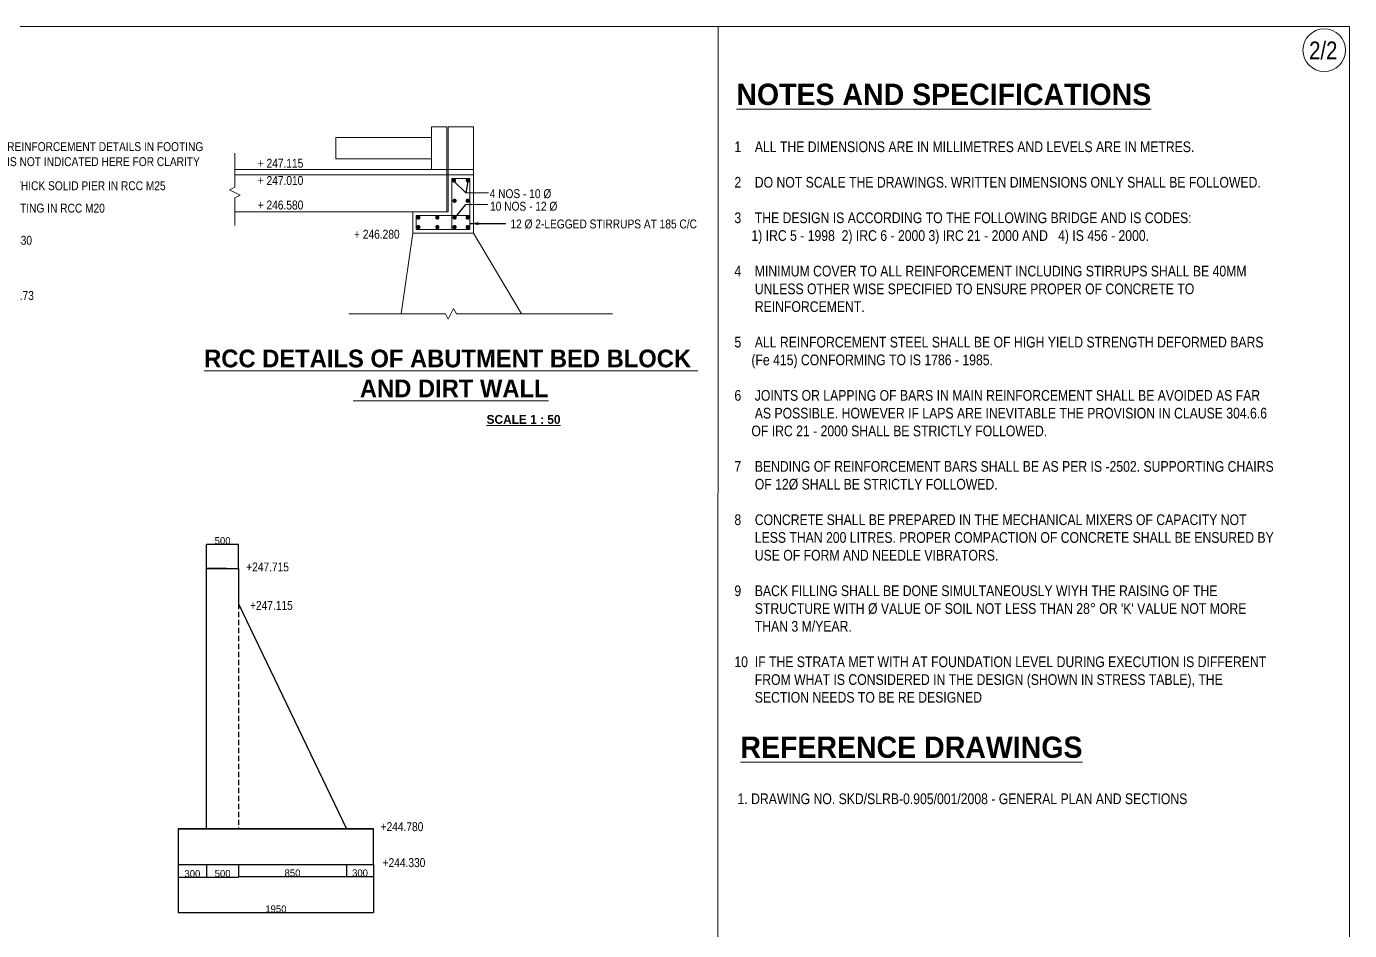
# Model space of a CAD drawing. Header units: millimetres. Extents: x 524347 to 595049, y -38310 to 9223.
# Drawn here: x 557807 to 595049, y -16236 to 9223 of the extents above; entities that cross this region are included whole.
import ezdxf
from ezdxf.enums import TextEntityAlignment as Align

# ---------------------------------------------------------------- set-up
doc = ezdxf.new("R2010")
doc.units = ezdxf.units.MM
doc.header["$LTSCALE"] = 300
doc.header["$MEASUREMENT"] = 0
doc.linetypes.add('DASHED', pattern=[0.75, 0.5, -0.25])
doc.layers.add('DWG TEXT', color=3, linetype='Continuous', lineweight=25)
doc.layers.add('elevations', color=7, linetype='Continuous', lineweight=25)
doc.layers.add('MAIN', color=7, linetype='Continuous')
doc.styles.add('ARIAL NARROW', font='ARIALN.TTF', dxfattribs={"height": 250})
doc.styles.add('arn', font='ARIALN.TTF')
doc.styles.add('CITYBLUEPR', font='cityb___.ttf')
doc.dimstyles.new('ISO-25', dxfattribs={"dimtxt": 2.5, "dimasz": 2.5, "dimexe": 1.25, "dimexo": 0.625, "dimtad": 1, "dimdec": 0, "dimtxsty": 'Standard', "dimblk": 'OBLIQUE', "dimcen": 2.5, "dimdle": 1.25, "dimclrd": 6, "dimadec": 0, "dimazin": 0, "dimtfac": 1, "dimtdec": 0, "dimtmove": 0, "dimatfit": 3, "dimfxl": 1, "dimarcsym": 0})
doc.dimstyles.new('STANDARD$7', dxfattribs={"dimtxt": 2, "dimasz": 2, "dimexe": 1.25, "dimexo": 0.625, "dimtad": 1, "dimdec": 0, "dimlfac": 0.5, "dimdsep": 46, "dimtxsty": 'ARIAL NARROW', "dimcen": 2.5, "dimdle": 0.1, "dimse1": 1, "dimse2": 1, "dimadec": 0, "dimazin": 0, "dimtfac": 1, "dimtdec": 0, "dimtmove": 0, "dimatfit": 3, "dimfxl": 1, "dimtolj": 1, "dimtzin": 0, "dimarcsym": 0})

# ---------------------------------------------------------------- blocks, each defined once
blk = doc.blocks.new('_Oblique')
at = {"color": 0, "linetype": 'ByBlock', "lineweight": -2}
blk.add_line((-0.5, -0.5), (0.5, 0.5), dxfattribs=at)
blk = doc.blocks.new('*D113')
at = {"layer": 'Defpoints', "color": 0, "linetype": 'ByBlock', "lineweight": 9, "transparency": 16777216}
for p in [(563778, -5360), (562878, -6038), (563778, -6038)]:
    blk.add_point(p, dxfattribs=at)
at = {"layer": 'DWG TEXT', "color": 6, "linetype": 'ByBlock', "lineweight": -2, "transparency": 16777216}
blk.add_line((562877, -5360), (563780, -5360), dxfattribs=at)
at = {"layer": 'DWG TEXT', "color": 0, "linetype": 'ByBlock', "lineweight": -2, "transparency": 16777216}
for p, q in [((562878, -6038), (562878, -5358)), ((563778, -6038), (563778, -5358))]:
    blk.add_line(p, q, dxfattribs=at)
at = {"layer": 'DWG TEXT', "color": 6, "linetype": 'ByBlock', "lineweight": -2, "transparency": 16777216, "xscale": 2.5, "yscale": 2.5, "zscale": 2.5, "rotation": 180}
blk.add_blockref('_Oblique', (562878, -5360), dxfattribs=at)
at = {"layer": 'DWG TEXT', "color": 6, "linetype": 'ByBlock', "lineweight": -2, "transparency": 16777216, "xscale": 2.5, "yscale": 2.5, "zscale": 2.5}
blk.add_blockref('_Oblique', (563778, -5360), dxfattribs=at)
at = {"layer": 'DWG TEXT', "color": 0, "linetype": 'ByBlock', "transparency": 16777216, "insert": (563328, -5259), "char_height": 2.5, "attachment_point": 5}
blk.add_mtext('{\\H80x;500}', dxfattribs=at)
blk = doc.blocks.new('*D114')
at = {"layer": 'Defpoints', "color": 0, "linetype": 'ByBlock', "lineweight": 9, "transparency": 16777216}
for p in [(562078, -14372), (567578, -14372), (567578, -15730)]:
    blk.add_point(p, dxfattribs=at)
at = {"layer": 'DWG TEXT', "color": 0, "linetype": 'ByBlock', "lineweight": -2, "transparency": 16777216}
for p, q in [((562078, -14373), (562078, -15731)), ((567578, -14373), (567578, -15731))]:
    blk.add_line(p, q, dxfattribs=at)
at = {"layer": 'DWG TEXT', "color": 6, "linetype": 'ByBlock', "lineweight": -2, "transparency": 16777216}
blk.add_line((562077, -15730), (567580, -15730), dxfattribs=at)
at = {"layer": 'DWG TEXT', "color": 6, "linetype": 'ByBlock', "lineweight": -2, "transparency": 16777216, "xscale": 2.5, "yscale": 2.5, "zscale": 2.5, "rotation": 180}
blk.add_blockref('_Oblique', (562078, -15730), dxfattribs=at)
at = {"layer": 'DWG TEXT', "color": 6, "linetype": 'ByBlock', "lineweight": -2, "transparency": 16777216, "xscale": 2.5, "yscale": 2.5, "zscale": 2.5}
blk.add_blockref('_Oblique', (567578, -15730), dxfattribs=at)
at = {"layer": 'DWG TEXT', "color": 0, "linetype": 'ByBlock', "transparency": 16777216, "insert": (564828, -15629), "char_height": 200, "attachment_point": 5}
blk.add_mtext('1950', dxfattribs=at)
blk = doc.blocks.new('*D115')
at = {"layer": 'Defpoints', "color": 0, "linetype": 'ByBlock', "lineweight": 9, "transparency": 16777216}
for p in [(562078, -14372), (562878, -14372), (562878, -14737)]:
    blk.add_point(p, dxfattribs=at)
at = {"layer": 'DWG TEXT', "color": 0, "linetype": 'ByBlock', "lineweight": -2, "transparency": 16777216}
for p, q in [((562078, -14373), (562078, -14738)), ((562878, -14373), (562878, -14738))]:
    blk.add_line(p, q, dxfattribs=at)
at = {"layer": 'DWG TEXT', "color": 6, "linetype": 'ByBlock', "lineweight": -2, "transparency": 16777216}
blk.add_line((562077, -14737), (562880, -14737), dxfattribs=at)
at = {"layer": 'DWG TEXT', "color": 6, "linetype": 'ByBlock', "lineweight": -2, "transparency": 16777216, "xscale": 2.5, "yscale": 2.5, "zscale": 2.5, "rotation": 180}
blk.add_blockref('_Oblique', (562078, -14737), dxfattribs=at)
at = {"layer": 'DWG TEXT', "color": 6, "linetype": 'ByBlock', "lineweight": -2, "transparency": 16777216, "xscale": 2.5, "yscale": 2.5, "zscale": 2.5}
blk.add_blockref('_Oblique', (562878, -14737), dxfattribs=at)
at = {"layer": 'DWG TEXT', "color": 0, "linetype": 'ByBlock', "transparency": 16777216, "insert": (562478, -14636), "char_height": 200, "attachment_point": 5}
blk.add_mtext('300', dxfattribs=at)
blk = doc.blocks.new('*D116')
at = {"layer": 'Defpoints', "color": 0, "linetype": 'ByBlock', "lineweight": 9, "transparency": 16777216}
for p in [(566814, -14372), (567578, -14372), (567578, -14717)]:
    blk.add_point(p, dxfattribs=at)
at = {"layer": 'DWG TEXT', "color": 0, "linetype": 'ByBlock', "lineweight": -2, "transparency": 16777216}
for p, q in [((566814, -14373), (566814, -14718)), ((567578, -14373), (567578, -14718))]:
    blk.add_line(p, q, dxfattribs=at)
at = {"layer": 'DWG TEXT', "color": 6, "linetype": 'ByBlock', "lineweight": -2, "transparency": 16777216}
blk.add_line((566813, -14717), (567580, -14717), dxfattribs=at)
at = {"layer": 'DWG TEXT', "color": 6, "linetype": 'ByBlock', "lineweight": -2, "transparency": 16777216, "xscale": 2.5, "yscale": 2.5, "zscale": 2.5, "rotation": 180}
blk.add_blockref('_Oblique', (566814, -14717), dxfattribs=at)
at = {"layer": 'DWG TEXT', "color": 6, "linetype": 'ByBlock', "lineweight": -2, "transparency": 16777216, "xscale": 2.5, "yscale": 2.5, "zscale": 2.5}
blk.add_blockref('_Oblique', (567578, -14717), dxfattribs=at)
at = {"layer": 'DWG TEXT', "color": 0, "linetype": 'ByBlock', "transparency": 16777216, "insert": (567196, -14616), "char_height": 200, "attachment_point": 5}
blk.add_mtext('300', dxfattribs=at)
blk = doc.blocks.new('*D111')
at = {"layer": 'Defpoints', "color": 0, "linetype": 'ByBlock', "lineweight": 9, "transparency": 16777216}
for p in [(562878, -14372), (563778, -14372), (563778, -14732)]:
    blk.add_point(p, dxfattribs=at)
at = {"layer": 'DWG TEXT', "color": 0, "linetype": 'ByBlock', "lineweight": -2, "transparency": 16777216}
for p, q in [((562878, -14373), (562878, -14734)), ((563778, -14373), (563778, -14734))]:
    blk.add_line(p, q, dxfattribs=at)
at = {"layer": 'DWG TEXT', "color": 6, "linetype": 'ByBlock', "lineweight": -2, "transparency": 16777216}
blk.add_line((562877, -14732), (563780, -14732), dxfattribs=at)
at = {"layer": 'DWG TEXT', "color": 6, "linetype": 'ByBlock', "lineweight": -2, "transparency": 16777216, "xscale": 2.5, "yscale": 2.5, "zscale": 2.5, "rotation": 180}
blk.add_blockref('_Oblique', (562878, -14732), dxfattribs=at)
at = {"layer": 'DWG TEXT', "color": 6, "linetype": 'ByBlock', "lineweight": -2, "transparency": 16777216, "xscale": 2.5, "yscale": 2.5, "zscale": 2.5}
blk.add_blockref('_Oblique', (563778, -14732), dxfattribs=at)
at = {"layer": 'DWG TEXT', "color": 0, "linetype": 'ByBlock', "transparency": 16777216, "insert": (563328, -14632), "char_height": 200, "attachment_point": 5}
blk.add_mtext('500', dxfattribs=at)
blk = doc.blocks.new('*D112')
at = {"layer": 'Defpoints', "color": 0, "linetype": 'ByBlock', "lineweight": 9, "transparency": 16777216}
for p in [(563778, -14372), (566814, -14372), (566814, -14717)]:
    blk.add_point(p, dxfattribs=at)
at = {"layer": 'DWG TEXT', "color": 0, "linetype": 'ByBlock', "lineweight": -2, "transparency": 16777216}
for p, q in [((563778, -14373), (563778, -14718)), ((566814, -14373), (566814, -14718))]:
    blk.add_line(p, q, dxfattribs=at)
at = {"layer": 'DWG TEXT', "color": 6, "linetype": 'ByBlock', "lineweight": -2, "transparency": 16777216}
blk.add_line((563777, -14717), (566816, -14717), dxfattribs=at)
at = {"layer": 'DWG TEXT', "color": 6, "linetype": 'ByBlock', "lineweight": -2, "transparency": 16777216, "xscale": 2.5, "yscale": 2.5, "zscale": 2.5, "rotation": 180}
blk.add_blockref('_Oblique', (563778, -14717), dxfattribs=at)
at = {"layer": 'DWG TEXT', "color": 6, "linetype": 'ByBlock', "lineweight": -2, "transparency": 16777216, "xscale": 2.5, "yscale": 2.5, "zscale": 2.5}
blk.add_blockref('_Oblique', (566814, -14717), dxfattribs=at)
at = {"layer": 'DWG TEXT', "color": 0, "linetype": 'ByBlock', "transparency": 16777216, "insert": (565296, -14616), "char_height": 200, "attachment_point": 5}
blk.add_mtext('850', dxfattribs=at)

msp = doc.modelspace()

# ---------------------------------------------------------------- linework, layer by layer
at = {"layer": 'DWG TEXT', "color": 0, "linetype": 'ByBlock'}
for p, q in [((562878.5, -13372), (562878.5, -6038.5)), ((563441.4, -6038.5), (562878.5, -6038.5)), ((562878.5, -6038.5), (563778.5, -6038.5)), ((563778.5, -6038.5), (563778.5, -7038.5)), ((563778.5, -7038.5), (563778.5, -7038.5)), ((563778.5, -7038.5), (566814.3, -13372)), ((567578.4, -13372), (562078.5, -13372)), ((562078.5, -13372), (562078.5, -14372)), ((562078.5, -13372), (562578.5, -13372)), ((562578.5, -13372), (562078.5, -13372)), ((562078.5, -13372), (562578.5, -13372)), ((562078.5, -13372), (562078.5, -13372)), ((562078.5, -13372), (562078.5, -13372)), ((562078.5, -13372), (567578.4, -13372)), ((562078.5, -13372), (562878.5, -13372)), ((562578.5, -13372), (562578.5, -13372)), ((562878.5, -13372), (562878.5, -13372)), ((567578.4, -13872), (567578.4, -13372)), ((567578.4, -14372), (567578.4, -13872)), ((562078.5, -14372), (567578.4, -14372))]:
    msp.add_line(p, q, dxfattribs=at)
at = {"layer": 'DWG TEXT', "color": 0, "linetype": 'DASHED'}
msp.add_line((563778.5, -7038.5), (563778.5, -13372), dxfattribs=at)
at = {"layer": 'MAIN', "color": 0, "lineweight": 9}
for p, q in [((524346.8, 9222.5), (595048.7, 9222.5)), ((577281.4, 9222.5), (577254.4, -38309.6)), ((595048.7, 9222.5), (595048.7, -38309.6)), ((569208.2, 6391.4), (569638, 6391.4)), ((569208.2, 5192), (569208.2, 6391.4)), ((569638, 5192), (569638, 6391.4)), ((569678, 5192), (569678, 6391.4)), ((569678, 6391.4), (570390, 6391.4)), ((569877.9, 6391.4), (569678, 6391.4)), ((569877.9, 6391.4), (570190.1, 6391.4)), ((570190.1, 6391.4), (570390, 6391.4)), ((570390, 5192), (570390, 6391.4)), ((563671, 4701.2), (563671, 5656.8)), ((570390, 5192), (570390, 5891.7)), ((563681, 5192), (564680.5, 5192)), ((563681, 5042.1), (564680.5, 5042.1)), ((570390, 5192), (564680.5, 5192)), ((570390, 5042.1), (564680.5, 5042.1)), ((569638, 4002.6), (569638, 5192)), ((569678, 4002.6), (569678, 5192)), ((569778, 4941.6), (569778.5, 4942.1)), ((569778, 3502.9), (569778, 4941.6)), ((570289.5, 4942.1), (569778.5, 4942.1)), ((570289.5, 4942.1), (570290, 4941.6)), ((570290, 3503.4), (570290, 4941.6)), ((570390, 3402.9), (570390, 5192)), ((570390, 3402.9), (570390, 5192)), ((563519.3, 4623.9), (563671, 4701.2)), ((563822.6, 4469.4), (563519.3, 4623.9)), ((563822.6, 4469.2), (563670.9, 4392)), ((570170.4, 4539.1), (570809.9, 4539.1)), ((563670.9, 4392), (563670.9, 3621.1)), ((570173.9, 4208.7), (570792.9, 4208.7)), ((568678.5, 4002.6), (563681, 4002.6)), ((568678.5, 3402.9), (568678.5, 4002.6)), ((569678, 4002.6), (568678.5, 4002.6)), ((568779, 3902.6), (568778.5, 3902.1)), ((568778.5, 3503.4), (568778.5, 3902.1)), ((570290, 3902.6), (568779, 3902.6)), ((568354.3, 1128.2), (568679.2, 3402.9)), ((570390, 3402.9), (568678.5, 3402.9)), ((568779, 3502.9), (568778.5, 3503.4)), ((570289.5, 3502.9), (568779, 3502.9)), ((570289.5, 3502.9), (570290, 3503.4)), ((571744.8, 1128.1), (570390.7, 3402.9)), ((569597.8, 1128.2), (566885.4, 1128.2)), ((569675, 976.5), (569597.8, 1128.2)), ((569675.2, 976.5), (569829.7, 1279.7)), ((569829.7, 1279.7), (569907, 1128.1)), ((569907, 1128.1), (574300.4, 1128.1))]:
    msp.add_line(p, q, dxfattribs=at)
msp.add_lwpolyline([(569208.2, 6091.6), (566515.6, 6091.6), (566515.6, 5491.9), (569208.2, 5491.9)], close=True, dxfattribs=at)
at = {"layer": 'MAIN', "color": 0, "lineweight": 9, "const_width": 60}
for points in [[(569808.6, 4885.6, -1), (569868.6, 4885.6, -1)], [(570200.6, 4885.6, -1), (570260.6, 4885.6, -1)], [(569827.1, 4314.6, -1), (569887.1, 4314.6, -1)], [(570195.1, 4314.6, -1), (570255.1, 4314.6, -1)], [(568808.6, 3841.6, -1), (568868.6, 3841.6, -1)], [(569342.6, 3841.6, -1), (569402.6, 3841.6, -1)], [(569827.1, 3841.6, -1), (569887.1, 3841.6, -1)], [(570195.1, 3841.6, -1), (570255.1, 3841.6, -1)], [(568808.6, 3573.6, -1), (568868.6, 3573.6, -1)], [(569342.6, 3573.6, -1), (569402.6, 3573.6, -1)], [(569827.1, 3573.6, -1), (569887.1, 3573.6, -1)], [(570195.1, 3573.6, -1), (570255.1, 3573.6, -1)]]:
    msp.add_lwpolyline(points, format="xyb", close=True, dxfattribs=at)
at = {"layer": 'MAIN', "color": 0, "lineweight": 9}
msp.add_circle((594337.2, 8555.2), 600, dxfattribs=at)

# ---------------------------------------------------------------- texts
at = {"layer": 'elevations', "color": 0, "linetype": 'ByBlock', "char_height": 250, "width": 2930.825, "attachment_point": 1, "style": 'ARIAL NARROW'}
for s, insert in [('+247.715', (563992.4, -5872)), ('+247.115', (564099.5, -6955.4)), ('+244.780', (567775.6, -13185.4)), ('+244.330', (567832.5, -14198.3))]:
    msp.add_mtext(s, dxfattribs=dict(at, insert=insert))
at = {"layer": 'MAIN', "color": 0, "lineweight": 9}
for s, height, style, p in [('2/2', 500, 'ARIAL NARROW', (593911.3, 8298)), ('%%UNOTES AND SPECIFICATIONS', 600, 'CITYBLUEPR', (577788.6, 7011.9)), ('REINFORCEMENT DETAILS IN FOOTING', 250, 'ARIAL NARROW', (557264, 5713.4)), ('+ 247.115', 250, 'ARIAL NARROW', (564317.4, 5246.2)), ('+ 247.010', 250, 'ARIAL NARROW', (564317.4, 4759.7)), ('+ 246.580', 250, 'ARIAL NARROW', (564317.4, 4069.2)), ('+ 246.280', 250, 'ARIAL NARROW', (567028, 3247.7)), ('+ 243.330', 250, 'ARIAL NARROW', (556681.1, 3076.4)), ('+242.73', 250, 'ARIAL NARROW', (556973.6, 1522.1)), ('%%UREFERENCE DRAWINGS', 600, 'CITYBLUEPR', (577902.5, -11373.3)), ('1. DRAWING NO. SKD/SLRB-0.905/001/2008 - GENERAL PLAN AND SECTIONS', 300, 'ARIAL NARROW', (577822.6, -12675.2))]:
    msp.add_text(s, height=height, dxfattribs=dict(at, style=style)).set_placement(p)
at = {"layer": 'MAIN', "color": 0, "lineweight": 9, "style": 'CITYBLUEPR'}
for s, height, p in [('%%URCC DETAILS OF ABUTMENT BED BLOCK ', 500, (569754.4, -376.4)), ('%%U AND DIRT WALL', 500, (569754.4, -1219.4)), ('%%USCALE 1 : 50', 250, (571799.2, -1967.8))]:
    msp.add_text(s, height=height, dxfattribs=at).set_placement(p, align=Align.CENTER)
at = {"layer": 'MAIN', "color": 0, "lineweight": 9, "insert": (577734.5, 5984.8), "char_height": 300, "width": 16000, "attachment_point": 1, "style": 'arn'}
msp.add_mtext("\\pt12600;1    ALL THE DIMENSIONS ARE IN MILLIMETRES AND LEVELS ARE IN METRES.\\P\\ptz;\\P2    DO NOT SCALE THE DRAWINGS. WRITTEN DIMENSIONS ONLY SHALL BE FOLLOWED.\\P\\P3    THE DESIGN IS ACCORDING TO THE FOLLOWING BRIDGE AND IS CODES: \\P     1) IRC 5 - 1998  2) IRC 6 - 2000 3) IRC 21 - 2000 AND   4) IS 456 - 2000. \\P\\P4    MINIMUM COVER TO ALL REINFORCEMENT INCLUDING STIRRUPS SHALL BE 40MM    \\P      UNLESS OTHER WISE SPECIFIED TO ENSURE PROPER OF CONCRETE TO   \\P      REINFORCEMENT.\\P\\P5    ALL REINFORCEMENT STEEL SHALL BE OF HIGH YIELD STRENGTH DEFORMED BARS\\P     (Fe 415) CONFORMING TO IS 1786 - 1985.\\P\\P6    JOINTS OR LAPPING OF BARS IN MAIN REINFORCEMENT SHALL BE AVOIDED AS FAR  \\P      AS POSSIBLE. HOWEVER IF LAPS ARE INEVITABLE THE PROVISION IN CLAUSE 304.6.6  \\P     OF IRC 21 - 2000 SHALL BE STRICTLY FOLLOWED.\\P\\P7    BENDING OF REINFORCEMENT BARS SHALL BE AS PER IS -2502. SUPPORTING CHAIRS  \\P      OF 12%%C {\\fArial Narrow|b0|i0|c0|p32;SHALL BE STRICTLY FOLLOWED.\\P\\P}8    CONCRETE SHALL BE PREPARED IN THE MECHANICAL MIXERS OF CAPACITY NOT  \\P      LESS THAN 200 LITRES. PROPER COMPACTION OF CONCRETE SHALL BE ENSURED BY  \\P      USE OF FORM AND NEEDLE VIBRATORS.\\P\\P9    BACK FILLING SHALL BE DONE SIMULTANEOUSLY WIYH THE RAISING OF THE \\P      STRUCTURE WITH %%C VALUE OF SOIL NOT LESS THAN 28° OR 'K' VALUE NOT MORE \\P      THAN 3 M/YEAR.\\P\\P10  IF THE STRATA MET WITH AT FOUNDATION LEVEL DURING EXECUTION IS DIFFERENT \\P      FROM WHAT IS CONSIDERED IN THE DESIGN (SHOWN IN STRESS TABLE), THE \\P      SECTION NEEDS TO BE RE DESIGNED", dxfattribs=at)
at = {"layer": 'MAIN', "color": 0, "lineweight": 9, "char_height": 250, "attachment_point": 7, "style": 'ARIAL NARROW'}
for s, insert in [(' IS NOT INDICATED HERE FOR CLARITY', (557182.6, 5287.1)), ('750 THICK SOLID PIER IN RCC M25', (556918.6, 4608.9)), ('4 NOS - 10 %%C', (570845.3, 4379.3)), ('FOOTING IN RCC M20', (557005.9, 3977.7)), ('10 NOS - 12 %%C', (570856.2, 4025.2)), ('12 %%C 2-LEGGED STIRRUPS AT 185 C/C', (571429.1, 3526.3))]:
    msp.add_mtext(s, dxfattribs=dict(at, insert=insert))

# ---------------------------------------------------------------- dimensions: what is measured, and where the dimension line sits
at = {"layer": 'DWG TEXT', "color": 0, "linetype": 'ByBlock'}
dim = msp.add_linear_dim(base=(563778.5, -5359.5), p1=(562878.5, -6038.5), p2=(563778.5, -6038.5), text='{\\H80x;500}', dimstyle='ISO-25', dxfattribs=at)
dim.commit()
dim.dimension.update_dxf_attribs({"geometry": '*D113', "text_midpoint": (563328.5, -5258.9)})
for base, p1, p2, text, picture, middle in [((567578.4, -15729.7), (562078.5, -14372), (567578.4, -14372), '1950', '*D114', (564828.5, -15629.1)), ((562878.5, -14737), (562078.5, -14372), (562878.5, -14372), '300', '*D115', (562478.5, -14636.4)), ((563778.5, -14732.3), (562878.5, -14372), (563778.5, -14372), '500', '*D111', (563328.5, -14631.6)), ((566814.3, -14716.9), (563778.5, -14372), (566814.3, -14372), '850', '*D112', (565296.4, -14616.3)), ((567578.4, -14716.9), (566814.3, -14372), (567578.4, -14372), '300', '*D116', (567196.4, -14616.3))]:
    dim = msp.add_linear_dim(base=base, p1=p1, p2=p2, text=text, dimstyle='ISO-25', override={"dimtxt": 200}, dxfattribs=at)
    dim.commit()
    dim.dimension.update_dxf_attribs({"geometry": picture, "text_midpoint": middle})

# ---------------------------------------------------------------- leaders
at = {"layer": 'MAIN', "color": 0, "lineweight": 9}
for points, override in [([(569825.1, 4873.4), (570177, 4538.9)], {"dimtxt": 300, "dimasz": 100, "dimexe": 0.18, "dimexo": 0.0625, "dimgap": 0.09, "dimtad": 0, "dimtoh": 1, "dimlfac": 1, "dimzin": 0, "dimtxsty": 'arn', "dimcen": 0.09, "dimdle": 200, "dimtdec": 4, "dimtofl": 0}), ([(570230.6, 4855.6), (570177, 4538.9)], {"dimtxt": 300, "dimasz": 100, "dimexe": 0.18, "dimexo": 0.0625, "dimgap": 0.09, "dimtad": 0, "dimtoh": 1, "dimlfac": 1, "dimzin": 0, "dimtxsty": 'arn', "dimcen": 0.09, "dimdle": 200, "dimtdec": 4, "dimtofl": 0}), ([(569886.1, 3849.1), (570173.9, 4208.7)], {"dimtxt": 300, "dimasz": 100, "dimexe": 0.18, "dimexo": 0.0625, "dimgap": 0.09, "dimtad": 0, "dimtoh": 1, "dimlfac": 1, "dimzin": 0, "dimtxsty": 'arn', "dimcen": 0.09, "dimdle": 200, "dimtdec": 4, "dimtofl": 0}), ([(570289.9, 3670.6), (571303.5, 3670.6)], {"dimtxt": 300, "dimasz": 250, "dimexe": 0.18, "dimexo": 0.0625, "dimgap": 0.09, "dimtad": 0, "dimtoh": 1, "dimlfac": 1, "dimzin": 0, "dimtxsty": 'arn', "dimcen": 0.09, "dimdle": 200, "dimtdec": 4, "dimtofl": 0})]:
    msp.add_leader(points, dimstyle='STANDARD$7', override=override, dxfattribs=at)

doc.saveas('drawing.dxf')
